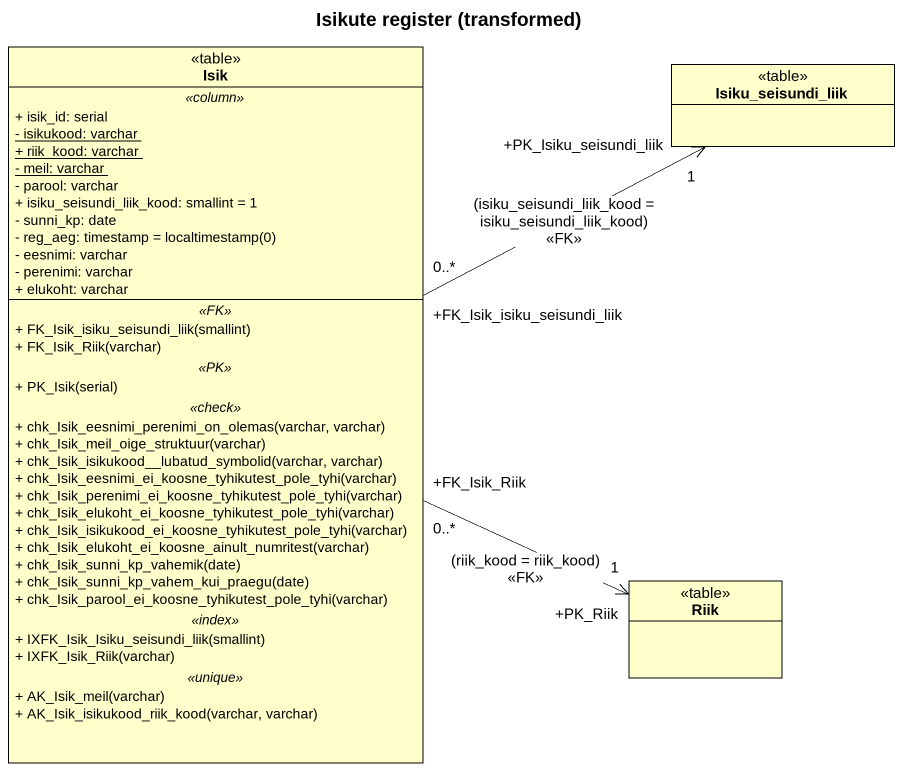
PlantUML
@startuml
title Isikute register (transformed)
hide circle
hide empty members
skinparam classAttributeIconSize 0
class Isik <<table>> {
  .. <<column>> ..
  + isik_id: serial
  {static} - isikukood: varchar
  {static} + riik_kood: varchar
  {static} - meil: varchar
  - parool: varchar
  + isiku_seisundi_liik_kood: smallint = 1
  - sunni_kp: date
  {field} - reg_aeg: timestamp = localtimestamp(0)
  - eesnimi: varchar
  - perenimi: varchar
  + elukoht: varchar
  .. <<FK>> ..
  + FK_Isik_isiku_seisundi_liik(smallint)
  + FK_Isik_Riik(varchar)
  .. <<PK>> ..
  + PK_Isik(serial)
  .. <<check>> ..
  + chk_Isik_eesnimi_perenimi_on_olemas(varchar, varchar)
  + chk_Isik_meil_oige_struktuur(varchar)
  + chk_Isik_isikukood__lubatud_symbolid(varchar, varchar)
  + chk_Isik_eesnimi_ei_koosne_tyhikutest_pole_tyhi(varchar)
  + chk_Isik_perenimi_ei_koosne_tyhikutest_pole_tyhi(varchar)
  + chk_Isik_elukoht_ei_koosne_tyhikutest_pole_tyhi(varchar)
  + chk_Isik_isikukood_ei_koosne_tyhikutest_pole_tyhi(varchar)
  + chk_Isik_elukoht_ei_koosne_ainult_numritest(varchar)
  + chk_Isik_sunni_kp_vahemik(date)
  + chk_Isik_sunni_kp_vahem_kui_praegu(date)
  + chk_Isik_parool_ei_koosne_tyhikutest_pole_tyhi(varchar)
  .. <<index>> ..
  + IXFK_Isik_Isiku_seisundi_liik(smallint)
  + IXFK_Isik_Riik(varchar)
  .. <<unique>> ..
  + AK_Isik_meil(varchar)
  + AK_Isik_isikukood_riik_kood(varchar, varchar)
}
class Isiku_seisundi_liik <<table>>
class Riik <<table>>
Isik "+FK_Isik_isiku_seisundi_liik\n0..*" -right-> "+PK_Isiku_seisundi_liik\n1" Isiku_seisundi_liik : (isiku_seisundi_liik_kood = isiku_seisundi_liik_kood)\n<<FK>>
Isik "+FK_Isik_Riik\n0..*" -right-> "+PK_Riik\n1" Riik : (riik_kood = riik_kood)\n<<FK>>
@enduml
